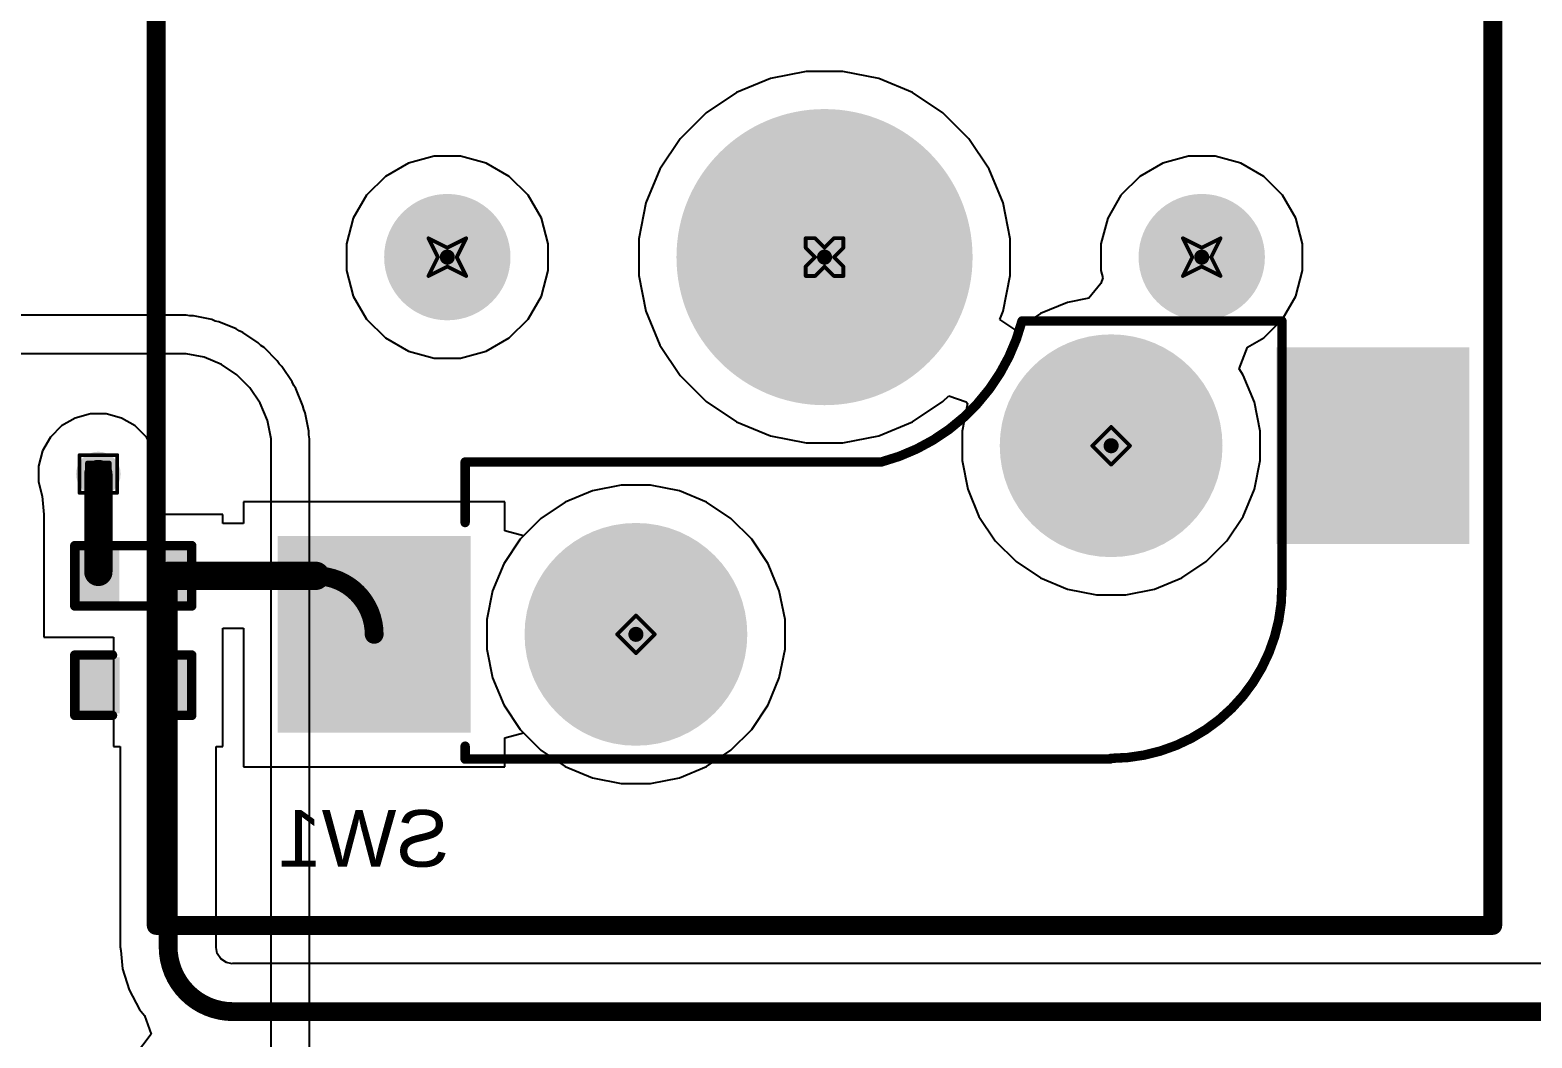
# Model space of a CAD drawing. Header units: inches. Extents: x 0 to 386, y 0 to 148.
# Drawn here: x 20.39 to 40.62, y 50.14 to 63.72 of the extents above; entities that cross this region are included whole.
import ezdxf

# ---------------------------------------------------------------- set-up
doc = ezdxf.new("R2010")
doc.units = ezdxf.units.IN
for name, color, linetype in [('Bottom Layer', 5, 'Continuous'), ('Bottom Overlay', 54, 'Continuous'), ('Bottom Paste', 16, 'Continuous'), ('Bottom Solder', 6, 'Continuous'), ('Drill Drawing', 1, 'Continuous'), ('Pad Holes', 156, 'Continuous'), ('Top Layer', 1, 'Continuous'), ('Top Overlay', 2, 'Continuous'), ('Top Solder', 216, 'Continuous'), ('Via Holes', 16, 'Continuous')]:
    doc.layers.add(name, color=color, linetype=linetype)
doc.styles.add('Arial', font='', dxfattribs={"height": 0.2})
doc.styles.get('Arial').set_extended_font_data('Arial')

# ---------------------------------------------------------------- blocks, each defined once
blk = doc.blocks.new('CPG151101S11_16_B_12')
at = {"layer": 'Bottom Layer'}
for points in [[(5.4750081, 3.8150038), (7.975003099999999, 3.8150038), (7.975003099999999, 1.2649962), (5.4750081, 1.2649962)], [(-7.975003099999999, 1.2750038), (-5.4750081, 1.2750038), (-5.4750081, -1.2750038), (-7.975003099999999, -1.2750038)]]:
    blk.add_hatch(color=5, dxfattribs=at).paths.add_polyline_path(points)
at = {"layer": 'Bottom Paste'}
for points in [[(5.4750081, 3.8150038), (7.975003099999999, 3.8150038), (7.975003099999999, 1.2649962), (5.4750081, 1.2649962)], [(-7.975003099999999, 1.2750038), (-5.4750081, 1.2750038), (-5.4750081, -1.2750038), (-7.975003099999999, -1.2750038)]]:
    blk.add_hatch(color=16, dxfattribs=at).paths.add_polyline_path(points)
at = {"layer": 'Bottom Solder'}
for points in [[(5.4249955, 3.8650164), (8.025015699999999, 3.8650164), (8.025015699999999, 1.2149836), (5.4249955, 1.2149836)], [(-8.025015699999999, 1.3250164), (-5.4249955, 1.3250164), (-5.4249955, -1.3250164), (-8.025015699999999, -1.3250164)]]:
    blk.add_hatch(color=6, dxfattribs=at).paths.add_polyline_path(points)
h = blk.add_hatch(color=6, dxfattribs=at)
edge = h.paths.add_edge_path()
edge.add_arc((3.199892, 2.54), 0.1016, 0, 360)
h = blk.add_hatch(color=6, dxfattribs=at)
edge = h.paths.add_edge_path()
edge.add_arc((-3.199892, 0), 0.1016, 0, 360)
h = blk.add_hatch(color=6, dxfattribs=at)
edge = h.paths.add_edge_path()
edge.add_arc((-4.420108, -2.54), 0.1016, 0, 360)
h = blk.add_hatch(color=6, dxfattribs=at)
edge = h.paths.add_edge_path()
edge.add_arc((0.6598919999999999, -2.54), 0.1016, 0, 360)
h = blk.add_hatch(color=6, dxfattribs=at)
edge = h.paths.add_edge_path()
edge.add_arc((5.739891999999999, -2.54), 0.1016, 0, 360)
at = {"layer": 'Pad Holes'}
h = blk.add_hatch(color=7, dxfattribs=at)
edge = h.paths.add_edge_path()
edge.add_arc((3.199892, 2.54), 1.499997, 0, 360)
h = blk.add_hatch(color=7, dxfattribs=at)
edge = h.paths.add_edge_path()
edge.add_arc((-3.199892, 0), 1.499997, 0, 360)
h = blk.add_hatch(color=7, dxfattribs=at)
edge = h.paths.add_edge_path()
edge.add_arc((0.6598919999999999, -2.54), 1.9939, 0, 360)
h = blk.add_hatch(color=7, dxfattribs=at)
edge = h.paths.add_edge_path()
edge.add_arc((-4.420108, -2.54), 0.8509, 0, 360)
h = blk.add_hatch(color=7, dxfattribs=at)
edge = h.paths.add_edge_path()
edge.add_arc((5.739891999999999, -2.54), 0.8509, 0, 360)
at = {"layer": 'Top Solder'}
h = blk.add_hatch(color=216, dxfattribs=at)
edge = h.paths.add_edge_path()
edge.add_arc((3.199892, 2.54), 0.1016, 0, 360)
h = blk.add_hatch(color=216, dxfattribs=at)
edge = h.paths.add_edge_path()
edge.add_arc((-3.199892, 0), 0.1016, 0, 360)
h = blk.add_hatch(color=216, dxfattribs=at)
edge = h.paths.add_edge_path()
edge.add_arc((-4.420108, -2.54), 0.1016, 0, 360)
h = blk.add_hatch(color=216, dxfattribs=at)
edge = h.paths.add_edge_path()
edge.add_arc((0.6598919999999999, -2.54), 0.1016, 0, 360)
h = blk.add_hatch(color=216, dxfattribs=at)
edge = h.paths.add_edge_path()
edge.add_arc((5.739891999999999, -2.54), 0.1016, 0, 360)
at = {"layer": 'Bottom Overlay', "const_width": 0.127}
for points in [[(-5.499989, 1.9063716, -0.4142135623730951), (-3.1963614, 4.209999199999999)], [(5.499989, 4.2200068, -0.4142135623730951), (5.4899814, 4.209999199999999)], [(-1.99999854, -1.67998394, -0.2716855530014931), (-0.09999726, 0.22001734)]]:
    blk.add_lwpolyline(points, format="xyb", dxfattribs=at)
at = {"layer": 'Bottom Overlay', "const_width": 0.0635}
for points in [[(-3.2281114, 4.209999199999999, 1), (-3.1646114, 4.209999199999999, 1)], [(-3.2181038, 4.2200068, 1), (-3.1546038, 4.2200068, 1)], [(5.4582314, 4.209999199999999, 1), (5.521731399999999, 4.209999199999999, 1)], [(5.468239, 4.2200068, 1), (5.531739, 4.2200068, 1)], [(5.468239, 4.2200068, 1), (5.531739, 4.2200068, 1)], [(5.468239, 4.2200068, 1), (5.531739, 4.2200068, 1)], [(5.468239, 4.046143799999999, 1), (5.531739, 4.046143799999999, 1)], [(-5.531739, 1.9063716, 1), (-5.468239, 1.9063716, 1)], [(-5.531739, 1.9063716, 1), (-5.468239, 1.9063716, 1)], [(5.468239, 1.0338562, 1), (5.531739, 1.0338562, 1)], [(5.468239, 0.4700016, 1), (5.531739, 0.4700016, 1)], [(5.468239, 0.4700016, 1), (5.531739, 0.4700016, 1)], [(5.4682644, 0.4699508, 1), (5.5317644, 0.4699508, 1)], [(5.4682644, 0.4699508, 1), (5.5317644, 0.4699508, 1)], [(-0.1317498, 0.2200148, 1), (-0.0682498, 0.2200148, 1)], [(-0.13174726, 0.22001734, 1), (-0.06824726, 0.22001734, 1)], [(0.1182624, 0.2200148, 1), (0.1817624, 0.2200148, 1)], [(0.1182624, 0.2200148, 1), (0.1817624, 0.2200148, 1)], [(1.1582654, 0.2200148, 1), (1.2217654, 0.2200148, 1)], [(1.1582654, 0.2200148, 1), (1.2217654, 0.2200148, 1)], [(5.4682644, 0.2200148, 1), (5.5317644, 0.2200148, 1)], [(5.4682644, 0.2200148, 1), (5.5317644, 0.2200148, 1)], [(-5.531739, -1.5061438, 1), (-5.468239, -1.5061438, 1)], [(-5.531739, -1.5061438, 1), (-5.468239, -1.5061438, 1)], [(-5.531739, -1.6799814, 1), (-5.468239, -1.6799814, 1)], [(-5.531739, -1.6799814, 1), (-5.468239, -1.6799814, 1)], [(-2.03174854, -1.67998394, 1), (-1.96824854, -1.67998394, 1)], [(-2.031746, -1.6799814, 1), (-1.968246, -1.6799814, 1)]]:
    blk.add_lwpolyline(points, format="xyb", close=True, dxfattribs=at)
at = {"layer": 'Bottom Overlay', "const_width": 0.127}
for points in [[(5.499989, 4.2200068), (-3.1863538, 4.2200068)], [(5.499989, 4.2200068), (5.499989, 4.046143799999999)], [(-5.499989, 1.9063716), (-5.499989, -1.5061438)], [(5.499989, 1.0338562), (5.499989, 0.4700016)], [(5.5000144, 0.4699508), (5.499989, 0.4700016)], [(5.5000144, 0.4699508), (5.5000144, 0.2200148)], [(0.1500124, 0.2200148), (-0.0999998, 0.2200148)], [(1.1900154, 0.2200148), (0.1500124, 0.2200148)], [(5.5000144, 0.2200148), (1.1900154, 0.2200148)], [(-5.499989, -1.5061438), (-5.499989, -1.6799814)], [(-1.999996, -1.6799814), (-5.499989, -1.6799814)]]:
    blk.add_lwpolyline(points, dxfattribs=at)
blk = doc.blocks.new('R___0402_B_60')
at = {"layer": 'Bottom Layer'}
for points in [[(-0.2412999999999999, 0.3174999999999999), (-0.2413000000000001, -0.3175), (-0.6985, -0.3174999999999999), (-0.6985, 0.3175)], [(0.6985, 0.3174999999999999), (0.6985, -0.3175), (0.2412999999999999, -0.3174999999999999), (0.2413000000000001, 0.3175)]]:
    blk.add_hatch(color=5, dxfattribs=at).paths.add_polyline_path(points)
at = {"layer": 'Bottom Paste'}
for points in [[(-0.2412999999999999, 0.3174999999999999), (-0.2413000000000001, -0.3175), (-0.6985, -0.3174999999999999), (-0.6985, 0.3175)], [(0.6985, 0.3174999999999999), (0.6985, -0.3175), (0.2412999999999999, -0.3174999999999999), (0.2413000000000001, 0.3175)]]:
    blk.add_hatch(color=16, dxfattribs=at).paths.add_polyline_path(points)
at = {"layer": 'Bottom Solder'}
for points in [[(-0.1862988399999999, 0.3725011599999999), (-0.18629884, -0.3725011600000001), (-0.75350116, -0.3725011599999999), (-0.75350116, 0.3725011600000001)], [(0.75350116, 0.3725011599999999), (0.75350116, -0.3725011600000001), (0.1862988399999999, -0.3725011599999999), (0.18629884, 0.3725011600000001)]]:
    blk.add_hatch(color=6, dxfattribs=at).paths.add_polyline_path(points)
at = {"layer": 'Bottom Overlay'}
for points, const_width in [([(-0.7874, 0.4064), (0.7874, 0.4064)], 0.127), ([(-0.7874, -0.4064), (-0.7874, 0.4064)], 0.127), ([(-0.8128, 0.4318), (0.8128, 0.4318)], 0.0032258), ([(0.7874, -0.4064), (0.7874, 0.4064)], 0.127), ([(-0.7874, -0.4064), (0.7874, -0.4064)], 0.127)]:
    blk.add_lwpolyline(points, dxfattribs=dict(at, const_width=const_width))
for points, const_width in [([(-0.8191499999999999, 0.4064, 1), (-0.7556499999999999, 0.4064, 1)], 0.0635), ([(-0.8191499999999999, 0.4064, 1), (-0.7556499999999999, 0.4064, 1)], 0.0635), ([(-0.81360518, 0.4318, 1), (-0.8119948199999999, 0.4318, 1)], 0.0016129), ([(0.7556499999999999, 0.4064, 1), (0.8191499999999999, 0.4064, 1)], 0.0635), ([(0.7556499999999999, 0.4064, 1), (0.8191499999999999, 0.4064, 1)], 0.0635), ([(0.8119948199999999, 0.4318, 1), (0.81360518, 0.4318, 1)], 0.0016129), ([(-0.8191499999999999, -0.4064, 1), (-0.7556499999999999, -0.4064, 1)], 0.0635), ([(-0.8191499999999999, -0.4064, 1), (-0.7556499999999999, -0.4064, 1)], 0.0635), ([(0.7556499999999999, -0.4064, 1), (0.8191499999999999, -0.4064, 1)], 0.0635), ([(0.7556499999999999, -0.4064, 1), (0.8191499999999999, -0.4064, 1)], 0.0635)]:
    blk.add_lwpolyline(points, format="xyb", close=True, dxfattribs=dict(at, const_width=const_width))
blk = doc.blocks.new('____0402_B_103')
at = {"layer": 'Bottom Layer'}
for points in [[(-0.2412999999999999, 0.3174999999999999), (-0.2413000000000001, -0.3175), (-0.6985, -0.3174999999999999), (-0.6985, 0.3175)], [(0.6985, 0.3174999999999999), (0.6985, -0.3175), (0.2412999999999999, -0.3174999999999999), (0.2413000000000001, 0.3175)]]:
    blk.add_hatch(color=5, dxfattribs=at).paths.add_polyline_path(points)
at = {"layer": 'Bottom Paste'}
for points in [[(-0.2412999999999999, 0.3174999999999999), (-0.2413000000000001, -0.3175), (-0.6985, -0.3174999999999999), (-0.6985, 0.3175)], [(0.6985, 0.3174999999999999), (0.6985, -0.3175), (0.2412999999999999, -0.3174999999999999), (0.2413000000000001, 0.3175)]]:
    blk.add_hatch(color=16, dxfattribs=at).paths.add_polyline_path(points)
at = {"layer": 'Bottom Solder'}
for points in [[(-0.1813001199999999, 0.3774998799999999), (-0.1813001200000001, -0.3774998800000001), (-0.7584998799999999, -0.3774998799999999), (-0.7584998799999999, 0.3774998800000001)], [(0.7584998799999999, 0.3774998799999999), (0.7584998799999999, -0.3774998800000001), (0.1813001199999999, -0.3774998799999999), (0.1813001200000001, 0.3774998800000001)]]:
    blk.add_hatch(color=6, dxfattribs=at).paths.add_polyline_path(points)
at = {"layer": 'Bottom Overlay', "const_width": 0.127}
for points in [[(-0.7874, 0.4064), (-0.2794, 0.4064)], [(-0.7874, -0.4064), (-0.7874, 0.4064)], [(0.2794, 0.4064), (0.7874, 0.4064)], [(0.7874, -0.4064), (0.7874, 0.4064)], [(-0.7874, -0.4064), (-0.2794, -0.4064)], [(0.2794, -0.4064), (0.7874, -0.4064)]]:
    blk.add_lwpolyline(points, dxfattribs=at)
at = {"layer": 'Bottom Overlay', "const_width": 0.0635}
for points in [[(-0.8191499999999999, 0.4064, 1), (-0.7556499999999999, 0.4064, 1)], [(-0.8191499999999999, 0.4064, 1), (-0.7556499999999999, 0.4064, 1)], [(-0.31115, 0.4064, 1), (-0.24765, 0.4064, 1)], [(0.24765, 0.4064, 1), (0.31115, 0.4064, 1)], [(0.7556499999999999, 0.4064, 1), (0.8191499999999999, 0.4064, 1)], [(0.7556499999999999, 0.4064, 1), (0.8191499999999999, 0.4064, 1)], [(-0.8191499999999999, -0.4064, 1), (-0.7556499999999999, -0.4064, 1)], [(-0.8191499999999999, -0.4064, 1), (-0.7556499999999999, -0.4064, 1)], [(-0.31115, -0.4064, 1), (-0.24765, -0.4064, 1)], [(0.24765, -0.4064, 1), (0.31115, -0.4064, 1)], [(0.7556499999999999, -0.4064, 1), (0.8191499999999999, -0.4064, 1)], [(0.7556499999999999, -0.4064, 1), (0.8191499999999999, -0.4064, 1)]]:
    blk.add_lwpolyline(points, format="xyb", close=True, dxfattribs=at)

msp = doc.modelspace()

# ---------------------------------------------------------------- hatches: boundary and pattern name
at = {"layer": 'Bottom Layer'}
h = msp.add_hatch(color=5, dxfattribs=at)
edge = h.paths.add_edge_path()
edge.add_arc((21.3106, 57.73969655999999), 0.2999994, 0, 360)
at = {"layer": 'Top Layer'}
h = msp.add_hatch(color=1, dxfattribs=at)
edge = h.paths.add_edge_path()
edge.add_arc((21.3106, 57.73969655999999), 0.2999994, 0, 360)
at = {"layer": 'Via Holes'}
h = msp.add_hatch(color=7, dxfattribs=at)
edge = h.paths.add_edge_path()
edge.add_arc((21.3106, 57.73969655999999), 0.1499997, 0, 360)

# ---------------------------------------------------------------- linework, layer by layer
at = {"layer": 'Bottom Layer'}
for p, q in [((30.84369243999999, 63.16191076), (30.36033044, 63.06576413999999)), ((31.33652356, 63.16191076), (30.84369243999999, 63.16191076)), ((31.81988556, 63.06576413999999), (31.33652356, 63.16191076)), ((30.36033044, 63.06576413999999), (29.90501512, 62.8771666)), ((32.27520088, 62.8771666), (31.81988556, 63.06576413999999)), ((29.90501512, 62.8771666), (29.49523946, 62.60336221999999)), ((32.68497654, 62.60336221999999), (32.27520088, 62.8771666)), ((29.49523946, 62.60336221999999), (29.14675654, 62.25487929999999)), ((33.03345946, 62.25487929999999), (32.68497654, 62.60336221999999)), ((29.14675654, 62.25487929999999), (28.87295216, 61.84510364)), ((33.30726384, 61.84510364), (33.03345946, 62.25487929999999)), ((25.48559292, 61.92630236), (25.17572562, 61.7474)), ((25.83120564, 62.01891076), (25.48559292, 61.92630236)), ((26.18901036, 62.01891076), (25.83120564, 62.01891076)), ((26.53462308, 61.92630236), (26.18901036, 62.01891076)), ((26.84449038, 61.7474), (26.53462308, 61.92630236)), ((35.64559292, 61.92630236), (35.33572562, 61.7474)), ((35.99120564, 62.01891076), (35.64559292, 61.92630236)), ((36.34901035999999, 62.01891076), (35.99120564, 62.01891076)), ((36.69462308, 61.92630236), (36.34901035999999, 62.01891076)), ((37.00449037999999, 61.7474), (36.69462308, 61.92630236)), ((25.17572562, 61.7474), (24.92271876, 61.49439314)), ((27.09749724, 61.49439314), (26.84449038, 61.7474)), ((28.87295216, 61.84510364), (28.68435462, 61.38978832)), ((33.49586138, 61.38978832), (33.30726384, 61.84510364)), ((35.33572562, 61.7474), (35.08271876, 61.49439314)), ((37.25749724, 61.49439314), (37.00449037999999, 61.7474)), ((24.92271876, 61.49439314), (24.7438164, 61.18452583999999)), ((27.2763996, 61.18452583999999), (27.09749724, 61.49439314)), ((35.08271876, 61.49439314), (34.9038164, 61.18452583999999)), ((37.43639959999999, 61.18452583999999), (37.25749724, 61.49439314)), ((28.68435462, 61.38978832), (28.588208, 60.90642631999999)), ((33.59200799999999, 60.90642631999999), (33.49586138, 61.38978832)), ((24.7438164, 61.18452583999999), (24.651208, 60.83891312)), ((27.369008, 60.83891312), (27.2763996, 61.18452583999999)), ((34.9038164, 61.18452583999999), (34.811208, 60.83891312)), ((37.529008, 60.83891312), (37.43639959999999, 61.18452583999999)), ((28.588208, 60.90642631999999), (28.588208, 60.4135952)), ((33.59200799999999, 60.4135952), (33.59200799999999, 60.90642631999999)), ((24.651208, 60.83891312), (24.651208, 60.4811084)), ((27.369008, 60.4811084), (27.369008, 60.83891312)), ((34.811208, 60.83891312), (34.811208, 60.4811084)), ((37.529008, 60.4811084), (37.529008, 60.83891312)), ((24.651208, 60.4811084), (24.7438164, 60.13549568)), ((27.2763996, 60.13549568), (27.369008, 60.4811084)), ((34.811208, 60.4811084), (34.83776116, 60.3820103)), ((37.43639959999999, 60.13549568), (37.529008, 60.4811084)), ((28.588208, 60.4135952), (28.68435462, 59.9302332)), ((33.49586138, 59.9302332), (33.59200799999999, 60.4135952)), ((34.81234846, 60.30663325999999), (34.64838892, 60.1073728)), ((34.83776116, 60.3820103), (34.81234846, 60.30663325999999)), ((24.7438164, 60.13549568), (24.92271876, 59.82562838)), ((27.09749724, 59.82562838), (27.2763996, 60.13549568)), ((34.64838892, 60.1073728), (34.3641807, 60.05084002)), ((37.25749724, 59.82562838), (37.43639959999999, 60.13549568)), ((28.68435462, 59.9302332), (28.87295216, 59.47491788)), ((33.44968164, 59.81874752), (33.49586138, 59.9302332)), ((33.99874836, 59.8994738), (33.66986916, 59.67972316)), ((34.3641807, 60.05084002), (33.99874836, 59.8994738)), ((24.92271876, 59.82562838), (25.17572562, 59.57262152)), ((26.84449038, 59.57262152), (27.09749724, 59.82562838)), ((33.66501521999999, 59.67486921999999), (33.44968164, 59.81874752)), ((33.66986916, 59.67972316), (33.66501521999999, 59.67486921999999)), ((37.00449037999999, 59.57262152), (37.25749724, 59.82562838)), ((25.17572562, 59.57262152), (25.48559292, 59.39371916)), ((26.53462308, 59.39371916), (26.84449038, 59.57262152)), ((28.87295216, 59.47491788), (29.14675654, 59.06514222)), ((36.7845975, 59.44566724), (37.00449037999999, 59.57262152)), ((25.48559292, 59.39371916), (25.83120564, 59.30111075999999)), ((25.83120564, 59.30111075999999), (26.18901036, 59.30111075999999)), ((26.18901036, 59.30111075999999), (26.53462308, 59.39371916)), ((36.67380778, 59.15428606), (36.7845975, 59.44566724)), ((29.14675654, 59.06514222), (29.49523946, 58.7166593)), ((36.72935503999999, 59.07115439999999), (36.67380778, 59.15428606)), ((36.88072125999999, 58.70572205999999), (36.72935503999999, 59.07115439999999)), ((29.49523946, 58.7166593), (29.90501512, 58.44285491999999)), ((32.27520088, 58.44285491999999), (32.68497654, 58.7166593)), ((32.68497654, 58.7166593), (32.76235256, 58.79403532)), ((32.76235256, 58.79403532), (32.99971048, 58.70952444)), ((33.01553976, 58.68801064), (32.941895, 58.31778023999999)), ((32.99971048, 58.70952444), (33.01553976, 58.68801064)), ((36.957889, 58.31778023999999), (36.88072125999999, 58.70572205999999)), ((20.99872356, 58.49263129999999), (20.81447704, 58.3862561)), ((21.2042248, 58.54769596), (20.99872356, 58.49263129999999)), ((21.4169752, 58.54769596), (21.2042248, 58.54769596)), ((21.62247644, 58.49263129999999), (21.4169752, 58.54769596)), ((21.80672296, 58.3862561), (21.62247644, 58.49263129999999)), ((20.81447704, 58.3862561), (20.66404046, 58.23581952)), ((21.95715954, 58.23581952), (21.80672296, 58.3862561)), ((29.90501512, 58.44285491999999), (30.36033044, 58.25425738)), ((30.36033044, 58.25425738), (30.84369243999999, 58.15811075999999)), ((31.33652356, 58.15811075999999), (31.81988556, 58.25425738)), ((31.81988556, 58.25425738), (32.27520088, 58.44285491999999)), ((32.941895, 58.31778023999999), (32.941895, 57.92224127999999)), ((36.957889, 57.92224127999999), (36.957889, 58.31778023999999)), ((20.55766526, 58.051573), (20.5026006, 57.84607175999999)), ((20.66404046, 58.23581952), (20.55766526, 58.051573)), ((22.06353474, 58.051573), (21.95715954, 58.23581952)), ((22.1185994, 57.84607175999999), (22.06353474, 58.051573)), ((30.84369243999999, 58.15811075999999), (31.33652356, 58.15811075999999)), ((32.941895, 57.92224127999999), (33.01906274, 57.53429945999999)), ((36.88072125999999, 57.53429945999999), (36.957889, 57.92224127999999)), ((20.5026006, 57.84607175999999), (20.5026006, 57.63332135999999)), ((22.1185994, 57.63332135999999), (22.1185994, 57.84607175999999)), ((20.5026006, 57.63332135999999), (20.55452582, 57.43953206)), ((22.06883318, 57.44759656), (22.1185994, 57.63332135999999)), ((22.0704918, 57.41627327999999), (22.06883318, 57.44759656)), ((27.9643967, 57.51084002), (27.59896436, 57.3594738)), ((28.35233852, 57.58800776), (27.9643967, 57.51084002)), ((28.74787748, 57.58800776), (28.35233852, 57.58800776)), ((29.1358193, 57.51084002), (28.74787748, 57.58800776)), ((29.50125164, 57.3594738), (29.1358193, 57.51084002)), ((33.01906274, 57.53429945999999), (33.17042896, 57.16886711999999)), ((36.72935503999999, 57.16886711999999), (36.88072125999999, 57.53429945999999)), ((20.55452582, 57.43953206), (20.57399746, 57.19359656)), ((22.2046292, 57.19359656), (22.0704918, 57.41627327999999)), ((26.7829919, 57.36301456), (23.2669969, 57.36301456)), ((23.2669969, 57.36301456), (23.2669969, 57.07262398)), ((26.7829919, 56.97252766), (26.7829919, 57.36301456)), ((27.59896436, 57.3594738), (27.27008516, 57.13972316)), ((29.83013084, 57.13972316), (29.50125164, 57.3594738)), ((20.57399746, 57.19359656), (20.57399492, 57.19359402)), ((20.57399492, 57.19359402), (20.574, 57.19359148)), ((20.574, 57.19359148), (20.574, 55.54259655999999)), ((22.987, 57.19359656), (22.2046292, 57.19359656)), ((22.987, 57.07262398), (22.987, 57.19359656)), ((23.2669969, 57.07262398), (22.987, 57.07262398)), ((27.27008516, 57.13972316), (27.0369919, 56.9066299)), ((30.1098204, 56.86003359999999), (29.83013084, 57.13972316)), ((33.17042896, 57.16886711999999), (33.3901796, 56.83998792)), ((36.5096044, 56.83998792), (36.72935503999999, 57.16886711999999)), ((27.0369919, 56.9066299), (26.7829919, 56.97252766)), ((30.32957104, 56.5311544), (30.1098204, 56.86003359999999)), ((33.3901796, 56.83998792), (33.66986916, 56.56029836)), ((36.22991484, 56.56029836), (36.5096044, 56.83998792)), ((30.48093726, 56.16572206), (30.32957104, 56.5311544)), ((33.66986916, 56.56029836), (33.99874836, 56.34054772)), ((35.90103564, 56.34054772), (36.22991484, 56.56029836)), ((33.99874836, 56.34054772), (34.3641807, 56.1891815)), ((35.5356033, 56.1891815), (35.90103564, 56.34054772)), ((30.55810499999999, 55.77778024), (30.48093726, 56.16572206)), ((34.3641807, 56.1891815), (34.75212252, 56.11201376)), ((34.75212252, 56.11201376), (35.14766148, 56.11201376)), ((35.14766148, 56.11201376), (35.5356033, 56.1891815)), ((22.987, 54.06939147999999), (22.987, 55.66356914)), ((22.987, 55.66356914), (23.2669969, 55.66356914)), ((23.2669969, 55.66356914), (23.2669969, 53.79700696)), ((30.55810499999999, 55.38224128), (30.55810499999999, 55.77778024)), ((20.574, 55.54259655999999), (21.5138, 55.54259655999999)), ((21.5138, 55.54259655999999), (21.5138, 54.06939147999999)), ((30.48093726, 54.99429946), (30.55810499999999, 55.38224128)), ((30.32957104, 54.62886712), (30.48093726, 54.99429946)), ((30.1098204, 54.29998792), (30.32957104, 54.62886712)), ((26.7829919, 54.18749385999999), (27.0369919, 54.25339162)), ((27.0369919, 54.25339162), (27.27008516, 54.02029835999999)), ((29.83013084, 54.02029835999999), (30.1098204, 54.29998792)), ((21.5138, 54.06939147999999), (21.60295908, 54.06939147999999)), ((21.60295908, 54.06939147999999), (21.60295908, 51.37169812)), ((22.89784092, 51.37169812), (22.89784092, 54.06939147999999)), ((22.89784092, 54.06939147999999), (22.987, 54.06939147999999)), ((26.7829919, 53.79700696), (26.7829919, 54.18749385999999)), ((27.27008516, 54.02029835999999), (27.59896436, 53.80054772)), ((29.50125164, 53.80054772), (29.83013084, 54.02029835999999)), ((23.2669969, 53.79700696), (26.7829919, 53.79700696)), ((27.59896436, 53.80054772), (27.9643967, 53.64918149999999)), ((27.9643967, 53.64918149999999), (28.35233852, 53.57201375999999)), ((28.74787748, 53.57201375999999), (29.1358193, 53.64918149999999)), ((29.1358193, 53.64918149999999), (29.50125164, 53.80054772)), ((28.35233852, 53.57201375999999), (28.74787748, 53.57201375999999)), ((21.60295908, 51.37169812), (21.6131521, 51.32045362)), ((21.6131521, 51.32045362), (21.63721606, 51.07613864)), ((22.89576828, 51.36127141999999), (22.89784092, 51.37169812)), ((22.9111556, 51.28391064), (22.89576828, 51.36127141999999)), ((22.96088372, 51.2094861), (22.9111556, 51.28391064)), ((23.03530826, 51.15975798), (22.96088372, 51.2094861)), ((21.63721606, 51.07613864), (21.7234262, 50.7919355)), ((23.11266904, 51.14437065999999), (23.03530826, 51.15975798)), ((23.12309574, 51.14644329999999), (23.11266904, 51.14437065999999)), ((61.57187583999999, 51.14644329999999), (23.12309574, 51.14644329999999)), ((21.7234262, 50.7919355), (21.86342592, 50.53001324)), ((21.86342592, 50.53001324), (21.93284412, 50.44542616)), ((21.93284412, 50.44542616), (22.0232605, 50.1946418)), ((22.0232605, 50.1946418), (21.79530566, 49.8975634))]:
    msp.add_line(p, q, dxfattribs=at)
for points, const_width in [([(21.3106, 56.42089046), (21.3106, 57.73969655999999)], 0.3809999999999999), ([(22.2504, 56.36809656), (24.2369086, 56.36809656)], 0.3809999999999999), ([(22.2504, 54.89489148), (22.2504, 56.36809656)], 0.254), ([(22.2504, 51.37169812), (22.2504, 54.89489148)], 0.254), ([(23.12309574, 50.49900237999999), (108.89492318, 50.49900237999999)], 0.254)]:
    msp.add_lwpolyline(points, dxfattribs=dict(at, const_width=const_width))
for points, const_width in [([(21.21535, 57.73969655999999, 1), (21.40585, 57.73969655999999, 1)], 0.1905), ([(21.21535, 56.42089046, 1), (21.40585, 56.42089046, 1)], 0.1905), ([(22.15515, 56.36809656, 1), (22.34565, 56.36809656, 1)], 0.1905), ([(22.1869, 56.36809656, 1), (22.3139, 56.36809656, 1)], 0.127), ([(24.1416586, 56.36809656, 1), (24.3321586, 56.36809656, 1)], 0.1905), ([(24.1734086, 56.36809656, 1), (24.3004086, 56.36809656, 1)], 0.127), ([(24.9614944, 55.58001076, 1), (25.0884944, 55.58001076, 1)], 0.127), ([(22.1869, 54.89489148, 1), (22.3139, 54.89489148, 1)], 0.127), ([(22.1869, 54.89489148, 1), (22.3139, 54.89489148, 1)], 0.127), ([(22.1869, 51.37169812, 1), (22.3139, 51.37169812, 1)], 0.127), ([(22.1869, 51.37169812, 1), (22.3139, 51.37169812, 1)], 0.127), ([(23.05959574, 50.49900237999999, 1), (23.18659574, 50.49900237999999, 1)], 0.127), ([(23.05959574, 50.49900237999999, 1), (23.18659574, 50.49900237999999, 1)], 0.127)]:
    msp.add_lwpolyline(points, format="xyb", close=True, dxfattribs=dict(at, const_width=const_width))
at = {"layer": 'Bottom Layer', "const_width": 0.254}
for points in [[(24.2369086, 56.36809656, -0.4142135623730951), (25.0249944, 55.58001076)], [(23.12309574, 50.49900237999999, -0.4142135623730951), (22.2504, 51.37169812)]]:
    msp.add_lwpolyline(points, format="xyb", dxfattribs=at)
at = {"layer": 'Drill Drawing', "const_width": 0.0508}
for points in [[(25.756108, 60.91401076), (26.010108, 60.78701075999999)], [(25.756108, 60.91401076), (25.883108, 60.66001075999999)], [(26.010108, 60.78701075999999), (26.264108, 60.91401076)], [(26.137108, 60.66001075999999), (26.264108, 60.91401076)], [(30.836108, 60.78701075999999), (30.836108, 60.91401076)], [(30.836108, 60.91401076), (30.963108, 60.91401076)], [(30.963108, 60.91401076), (31.090108, 60.78701075999999)], [(31.090108, 60.78701075999999), (31.217108, 60.91401076)], [(31.217108, 60.91401076), (31.34410799999999, 60.91401076)], [(31.34410799999999, 60.78701075999999), (31.34410799999999, 60.91401076)], [(35.916108, 60.91401076), (36.170108, 60.78701075999999)], [(35.916108, 60.91401076), (36.043108, 60.66001075999999)], [(36.170108, 60.78701075999999), (36.424108, 60.91401076)], [(36.29710799999999, 60.66001075999999), (36.424108, 60.91401076)], [(25.756108, 60.40601076), (25.883108, 60.66001075999999)], [(26.137108, 60.66001075999999), (26.264108, 60.40601076)], [(30.836108, 60.78701075999999), (30.963108, 60.66001075999999)], [(30.836108, 60.53301076), (30.963108, 60.66001075999999)], [(31.217108, 60.66001075999999), (31.34410799999999, 60.78701075999999)], [(31.217108, 60.66001075999999), (31.34410799999999, 60.53301076)], [(35.916108, 60.40601076), (36.043108, 60.66001075999999)], [(36.29710799999999, 60.66001075999999), (36.424108, 60.40601076)], [(25.756108, 60.40601076), (26.010108, 60.53301076)], [(26.010108, 60.53301076), (26.264108, 60.40601076)], [(30.836108, 60.40601076), (30.836108, 60.53301076)], [(30.963108, 60.40601076), (31.090108, 60.53301076)], [(31.090108, 60.53301076), (31.217108, 60.40601076)], [(31.34410799999999, 60.40601076), (31.34410799999999, 60.53301076)], [(35.916108, 60.40601076), (36.170108, 60.53301076)], [(36.170108, 60.53301076), (36.424108, 60.40601076)], [(30.836108, 60.40601076), (30.963108, 60.40601076)], [(31.217108, 60.40601076), (31.34410799999999, 60.40601076)], [(34.695892, 58.12001075999999), (34.949892, 58.37401076)], [(34.949892, 58.37401076), (35.203892, 58.12001075999999)], [(34.695892, 58.12001075999999), (34.949892, 57.86601075999999)], [(34.949892, 57.86601075999999), (35.203892, 58.12001075999999)], [(21.0566, 57.99369656), (21.5646, 57.99369656)], [(21.0566, 57.48569656), (21.0566, 57.99369656)], [(21.1582, 57.89209656), (21.463, 57.89209656)], [(21.1582, 57.58729656), (21.1582, 57.89209656)], [(21.463, 57.58729656), (21.463, 57.89209656)], [(21.5646, 57.48569656), (21.5646, 57.99369656)], [(21.0566, 57.48569656), (21.5646, 57.48569656)], [(21.1582, 57.58729656), (21.463, 57.58729656)], [(28.296108, 55.58001076), (28.550108, 55.83401076)], [(28.550108, 55.83401076), (28.804108, 55.58001076)], [(28.296108, 55.58001076), (28.550108, 55.32601076)], [(28.550108, 55.32601076), (28.804108, 55.58001076)]]:
    msp.add_lwpolyline(points, dxfattribs=at)
at = {"layer": 'Drill Drawing', "const_width": 0.0254}
for points in [[(25.743408, 60.91401076, 1), (25.768808, 60.91401076, 1)], [(25.743408, 60.91401076, 1), (25.768808, 60.91401076, 1)], [(26.251408, 60.91401076, 1), (26.276808, 60.91401076, 1)], [(26.251408, 60.91401076, 1), (26.276808, 60.91401076, 1)], [(30.823408, 60.91401076, 1), (30.848808, 60.91401076, 1)], [(30.823408, 60.91401076, 1), (30.848808, 60.91401076, 1)], [(30.950408, 60.91401076, 1), (30.975808, 60.91401076, 1)], [(30.950408, 60.91401076, 1), (30.975808, 60.91401076, 1)], [(31.204408, 60.91401076, 1), (31.229808, 60.91401076, 1)], [(31.204408, 60.91401076, 1), (31.229808, 60.91401076, 1)], [(31.331408, 60.91401076, 1), (31.356808, 60.91401076, 1)], [(31.331408, 60.91401076, 1), (31.356808, 60.91401076, 1)], [(35.903408, 60.91401076, 1), (35.928808, 60.91401076, 1)], [(35.903408, 60.91401076, 1), (35.928808, 60.91401076, 1)], [(36.41140799999999, 60.91401076, 1), (36.436808, 60.91401076, 1)], [(36.41140799999999, 60.91401076, 1), (36.436808, 60.91401076, 1)], [(25.870408, 60.66001075999999, 1), (25.895808, 60.66001075999999, 1)], [(25.870408, 60.66001075999999, 1), (25.895808, 60.66001075999999, 1)], [(25.997408, 60.78701075999999, 1), (26.022808, 60.78701075999999, 1)], [(25.997408, 60.78701075999999, 1), (26.022808, 60.78701075999999, 1)], [(26.124408, 60.66001075999999, 1), (26.149808, 60.66001075999999, 1)], [(26.124408, 60.66001075999999, 1), (26.149808, 60.66001075999999, 1)], [(30.823408, 60.78701075999999, 1), (30.848808, 60.78701075999999, 1)], [(30.823408, 60.78701075999999, 1), (30.848808, 60.78701075999999, 1)], [(30.950408, 60.66001075999999, 1), (30.975808, 60.66001075999999, 1)], [(30.950408, 60.66001075999999, 1), (30.975808, 60.66001075999999, 1)], [(31.077408, 60.78701075999999, 1), (31.102808, 60.78701075999999, 1)], [(31.077408, 60.78701075999999, 1), (31.102808, 60.78701075999999, 1)], [(31.204408, 60.66001075999999, 1), (31.229808, 60.66001075999999, 1)], [(31.204408, 60.66001075999999, 1), (31.229808, 60.66001075999999, 1)], [(31.331408, 60.78701075999999, 1), (31.356808, 60.78701075999999, 1)], [(31.331408, 60.78701075999999, 1), (31.356808, 60.78701075999999, 1)], [(36.030408, 60.66001075999999, 1), (36.05580799999999, 60.66001075999999, 1)], [(36.030408, 60.66001075999999, 1), (36.05580799999999, 60.66001075999999, 1)], [(36.157408, 60.78701075999999, 1), (36.182808, 60.78701075999999, 1)], [(36.157408, 60.78701075999999, 1), (36.182808, 60.78701075999999, 1)], [(36.284408, 60.66001075999999, 1), (36.309808, 60.66001075999999, 1)], [(36.284408, 60.66001075999999, 1), (36.309808, 60.66001075999999, 1)], [(25.997408, 60.53301076, 1), (26.022808, 60.53301076, 1)], [(25.997408, 60.53301076, 1), (26.022808, 60.53301076, 1)], [(30.823408, 60.53301076, 1), (30.848808, 60.53301076, 1)], [(30.823408, 60.53301076, 1), (30.848808, 60.53301076, 1)], [(31.077408, 60.53301076, 1), (31.102808, 60.53301076, 1)], [(31.077408, 60.53301076, 1), (31.102808, 60.53301076, 1)], [(31.331408, 60.53301076, 1), (31.356808, 60.53301076, 1)], [(31.331408, 60.53301076, 1), (31.356808, 60.53301076, 1)], [(36.157408, 60.53301076, 1), (36.182808, 60.53301076, 1)], [(36.157408, 60.53301076, 1), (36.182808, 60.53301076, 1)], [(25.743408, 60.40601076, 1), (25.768808, 60.40601076, 1)], [(25.743408, 60.40601076, 1), (25.768808, 60.40601076, 1)], [(26.251408, 60.40601076, 1), (26.276808, 60.40601076, 1)], [(26.251408, 60.40601076, 1), (26.276808, 60.40601076, 1)], [(30.823408, 60.40601076, 1), (30.848808, 60.40601076, 1)], [(30.823408, 60.40601076, 1), (30.848808, 60.40601076, 1)], [(30.950408, 60.40601076, 1), (30.975808, 60.40601076, 1)], [(30.950408, 60.40601076, 1), (30.975808, 60.40601076, 1)], [(31.204408, 60.40601076, 1), (31.229808, 60.40601076, 1)], [(31.204408, 60.40601076, 1), (31.229808, 60.40601076, 1)], [(31.331408, 60.40601076, 1), (31.356808, 60.40601076, 1)], [(31.331408, 60.40601076, 1), (31.356808, 60.40601076, 1)], [(35.903408, 60.40601076, 1), (35.928808, 60.40601076, 1)], [(35.903408, 60.40601076, 1), (35.928808, 60.40601076, 1)], [(36.41140799999999, 60.40601076, 1), (36.436808, 60.40601076, 1)], [(36.41140799999999, 60.40601076, 1), (36.436808, 60.40601076, 1)], [(34.937192, 58.37401076, 1), (34.96259199999999, 58.37401076, 1)], [(34.937192, 58.37401076, 1), (34.96259199999999, 58.37401076, 1)], [(34.683192, 58.12001075999999, 1), (34.708592, 58.12001075999999, 1)], [(34.683192, 58.12001075999999, 1), (34.708592, 58.12001075999999, 1)], [(35.191192, 58.12001075999999, 1), (35.216592, 58.12001075999999, 1)], [(35.191192, 58.12001075999999, 1), (35.216592, 58.12001075999999, 1)], [(21.0439, 57.99369656, 1), (21.0693, 57.99369656, 1)], [(21.0439, 57.99369656, 1), (21.0693, 57.99369656, 1)], [(21.1455, 57.89209656, 1), (21.1709, 57.89209656, 1)], [(21.1455, 57.89209656, 1), (21.1709, 57.89209656, 1)], [(21.4503, 57.89209656, 1), (21.4757, 57.89209656, 1)], [(21.4503, 57.89209656, 1), (21.4757, 57.89209656, 1)], [(21.5519, 57.99369656, 1), (21.5773, 57.99369656, 1)], [(21.5519, 57.99369656, 1), (21.5773, 57.99369656, 1)], [(34.937192, 57.86601075999999, 1), (34.96259199999999, 57.86601075999999, 1)], [(34.937192, 57.86601075999999, 1), (34.96259199999999, 57.86601075999999, 1)], [(21.0439, 57.48569656, 1), (21.0693, 57.48569656, 1)], [(21.0439, 57.48569656, 1), (21.0693, 57.48569656, 1)], [(21.1455, 57.58729656, 1), (21.1709, 57.58729656, 1)], [(21.1455, 57.58729656, 1), (21.1709, 57.58729656, 1)], [(21.4503, 57.58729656, 1), (21.4757, 57.58729656, 1)], [(21.4503, 57.58729656, 1), (21.4757, 57.58729656, 1)], [(21.5519, 57.48569656, 1), (21.5773, 57.48569656, 1)], [(21.5519, 57.48569656, 1), (21.5773, 57.48569656, 1)], [(28.537408, 55.83401076, 1), (28.562808, 55.83401076, 1)], [(28.537408, 55.83401076, 1), (28.562808, 55.83401076, 1)], [(28.283408, 55.58001076, 1), (28.308808, 55.58001076, 1)], [(28.283408, 55.58001076, 1), (28.308808, 55.58001076, 1)], [(28.791408, 55.58001076, 1), (28.816808, 55.58001076, 1)], [(28.791408, 55.58001076, 1), (28.816808, 55.58001076, 1)], [(28.537408, 55.32601076, 1), (28.562808, 55.32601076, 1)], [(28.537408, 55.32601076, 1), (28.562808, 55.32601076, 1)]]:
    msp.add_lwpolyline(points, format="xyb", close=True, dxfattribs=at)
at = {"layer": 'Top Layer'}
for p, q in [((30.84369243999999, 63.16191076), (30.36033044, 63.06576413999999)), ((31.33652356, 63.16191076), (30.84369243999999, 63.16191076)), ((31.81988556, 63.06576413999999), (31.33652356, 63.16191076)), ((30.36033044, 63.06576413999999), (29.90501512, 62.8771666)), ((32.27520088, 62.8771666), (31.81988556, 63.06576413999999)), ((29.90501512, 62.8771666), (29.49523946, 62.60336221999999)), ((32.68497654, 62.60336221999999), (32.27520088, 62.8771666)), ((29.49523946, 62.60336221999999), (29.14675654, 62.25487929999999)), ((33.03345946, 62.25487929999999), (32.68497654, 62.60336221999999)), ((29.14675654, 62.25487929999999), (28.87295216, 61.84510364)), ((33.30726384, 61.84510364), (33.03345946, 62.25487929999999)), ((25.48559292, 61.92630236), (25.17572562, 61.7474)), ((25.83120564, 62.01891076), (25.48559292, 61.92630236)), ((26.18901036, 62.01891076), (25.83120564, 62.01891076)), ((26.53462308, 61.92630236), (26.18901036, 62.01891076)), ((26.84449038, 61.7474), (26.53462308, 61.92630236)), ((35.64559292, 61.92630236), (35.33572562, 61.7474)), ((35.99120564, 62.01891076), (35.64559292, 61.92630236)), ((36.34901035999999, 62.01891076), (35.99120564, 62.01891076)), ((36.69462308, 61.92630236), (36.34901035999999, 62.01891076)), ((37.00449037999999, 61.7474), (36.69462308, 61.92630236)), ((25.17572562, 61.7474), (24.92271876, 61.49439314)), ((27.09749724, 61.49439314), (26.84449038, 61.7474)), ((28.87295216, 61.84510364), (28.68435462, 61.38978832)), ((33.49586138, 61.38978832), (33.30726384, 61.84510364)), ((35.33572562, 61.7474), (35.08271876, 61.49439314)), ((37.25749724, 61.49439314), (37.00449037999999, 61.7474)), ((24.92271876, 61.49439314), (24.7438164, 61.18452583999999)), ((27.2763996, 61.18452583999999), (27.09749724, 61.49439314)), ((35.08271876, 61.49439314), (34.9038164, 61.18452583999999)), ((37.43639959999999, 61.18452583999999), (37.25749724, 61.49439314)), ((28.68435462, 61.38978832), (28.588208, 60.90642631999999)), ((33.59200799999999, 60.90642631999999), (33.49586138, 61.38978832)), ((24.7438164, 61.18452583999999), (24.651208, 60.83891312)), ((27.369008, 60.83891312), (27.2763996, 61.18452583999999)), ((34.9038164, 61.18452583999999), (34.811208, 60.83891312)), ((37.529008, 60.83891312), (37.43639959999999, 61.18452583999999)), ((28.588208, 60.90642631999999), (28.588208, 60.4135952)), ((33.59200799999999, 60.4135952), (33.59200799999999, 60.90642631999999)), ((24.651208, 60.83891312), (24.651208, 60.4811084)), ((27.369008, 60.4811084), (27.369008, 60.83891312)), ((34.811208, 60.83891312), (34.811208, 60.4811084)), ((37.529008, 60.4811084), (37.529008, 60.83891312)), ((24.651208, 60.4811084), (24.7438164, 60.13549568)), ((27.2763996, 60.13549568), (27.369008, 60.4811084)), ((34.811208, 60.4811084), (34.83776116, 60.3820103)), ((37.43639959999999, 60.13549568), (37.529008, 60.4811084)), ((28.588208, 60.4135952), (28.68435462, 59.9302332)), ((33.49586138, 59.9302332), (33.59200799999999, 60.4135952)), ((34.81234846, 60.30663325999999), (34.64838892, 60.1073728)), ((34.83776116, 60.3820103), (34.81234846, 60.30663325999999)), ((24.7438164, 60.13549568), (24.92271876, 59.82562838)), ((27.09749724, 59.82562838), (27.2763996, 60.13549568)), ((34.64838892, 60.1073728), (34.3641807, 60.05084002)), ((37.25749724, 59.82562838), (37.43639959999999, 60.13549568)), ((22.36619606, 59.87775171999999), (20.1299191, 59.87774918)), ((22.36620876, 59.87774918), (22.36619606, 59.87775171999999)), ((22.49127836, 59.87774918), (22.36620876, 59.87774918)), ((22.54131128, 59.86779745999999), (22.49127836, 59.87774918)), ((28.68435462, 59.9302332), (28.87295216, 59.47491788)), ((33.44968164, 59.81874752), (33.49586138, 59.9302332)), ((33.99874836, 59.8994738), (33.66986916, 59.67972316)), ((34.3641807, 60.05084002), (33.99874836, 59.8994738)), ((22.59232718, 59.86779745999999), (22.54131128, 59.86779745999999)), ((22.83768864, 59.81899136), (22.59232718, 59.86779745999999)), ((22.88482088, 59.79946891999999), (22.83768864, 59.81899136)), ((22.93485126, 59.7895172), (22.88482088, 59.79946891999999)), ((23.16597602, 59.69378206), (22.93485126, 59.7895172)), ((23.20839402, 59.6654382), (23.16597602, 59.69378206)), ((24.92271876, 59.82562838), (25.17572562, 59.57262152)), ((26.84449038, 59.57262152), (27.09749724, 59.82562838)), ((33.66501521999999, 59.67486921999999), (33.44968164, 59.81874752)), ((33.66986916, 59.67972316), (33.66501521999999, 59.67486921999999)), ((37.00449037999999, 59.57262152), (37.25749724, 59.82562838)), ((23.25552626, 59.64591576), (23.20839402, 59.6654382)), ((23.46353194, 59.50692949999999), (23.25552626, 59.64591576)), ((23.49960248, 59.47085895999999), (23.46353194, 59.50692949999999)), ((23.54201794, 59.44251764), (23.49960248, 59.47085895999999)), ((25.17572562, 59.57262152), (25.48559292, 59.39371916)), ((26.53462308, 59.39371916), (26.84449038, 59.57262152)), ((28.87295216, 59.47491788), (29.14675654, 59.06514222)), ((36.7845975, 59.44566724), (37.00449037999999, 59.57262152)), ((22.36619606, 59.3598), (20.25500394, 59.35979746)), ((22.36619606, 59.35979746), (22.36619606, 59.3598)), ((22.49127836, 59.35979746), (22.36619606, 59.35979746)), ((22.73663982, 59.31099136), (22.49127836, 59.35979746)), ((22.96776458, 59.21525622), (22.73663982, 59.31099136)), ((23.71891116, 59.26562187999999), (23.54201794, 59.44251764)), ((23.74724994, 59.22320896), (23.71891116, 59.26562187999999)), ((25.48559292, 59.39371916), (25.83120564, 59.30111075999999)), ((25.83120564, 59.30111075999999), (26.18901036, 59.30111075999999)), ((26.18901036, 59.30111075999999), (26.53462308, 59.39371916)), ((36.67380778, 59.15428606), (36.7845975, 59.44566724)), ((23.17577026, 59.07626996), (22.96776458, 59.21525622)), ((23.35266602, 58.8993742), (23.17577026, 59.07626996)), ((23.78332556, 59.18713588), (23.74724994, 59.22320896)), ((23.92231182, 58.97912765999999), (23.78332556, 59.18713588)), ((29.14675654, 59.06514222), (29.49523946, 58.7166593)), ((36.72935503999999, 59.07115439999999), (36.67380778, 59.15428606)), ((36.88072125999999, 58.70572205999999), (36.72935503999999, 59.07115439999999)), ((23.49165228, 58.69136852), (23.35266602, 58.8993742)), ((23.94183172, 58.93200304), (23.92231182, 58.97912765999999)), ((23.97017812, 58.88957996), (23.94183172, 58.93200304)), ((24.06591326, 58.6584552), (23.97017812, 58.88957996)), ((23.58738742, 58.46024375999999), (23.49165228, 58.69136852)), ((24.07586498, 58.60842482), (24.06591326, 58.6584552)), ((29.49523946, 58.7166593), (29.90501512, 58.44285491999999)), ((32.27520088, 58.44285491999999), (32.68497654, 58.7166593)), ((32.68497654, 58.7166593), (32.76235256, 58.79403532)), ((32.76235256, 58.79403532), (32.99971048, 58.70952444)), ((33.01553976, 58.68801064), (32.941895, 58.31778023999999)), ((32.99971048, 58.70952444), (33.01553976, 58.68801064)), ((36.957889, 58.31778023999999), (36.88072125999999, 58.70572205999999)), ((23.63619352, 58.21488229999999), (23.58738742, 58.46024375999999)), ((24.09538742, 58.56129257999999), (24.07586498, 58.60842482)), ((24.14419352, 58.31593111999999), (24.09538742, 58.56129257999999)), ((24.14419352, 58.26491521999999), (24.14419352, 58.31593111999999)), ((24.15414524, 58.21488229999999), (24.14419352, 58.26491521999999)), ((29.90501512, 58.44285491999999), (30.36033044, 58.25425738)), ((30.36033044, 58.25425738), (30.84369243999999, 58.15811075999999)), ((31.33652356, 58.15811075999999), (31.81988556, 58.25425738)), ((31.81988556, 58.25425738), (32.27520088, 58.44285491999999)), ((32.941895, 58.31778023999999), (32.941895, 57.92224127999999)), ((36.957889, 57.92224127999999), (36.957889, 58.31778023999999)), ((23.63619352, 58.0898), (23.63619352, 58.21488229999999)), ((23.63619606, 33.65968375999999), (23.63619352, 58.0898)), ((24.15414524, 58.0898), (24.15414524, 58.21488229999999)), ((24.15414778, 33.67242186), (24.15414524, 58.0898)), ((30.84369243999999, 58.15811075999999), (31.33652356, 58.15811075999999)), ((32.941895, 57.92224127999999), (33.01906274, 57.53429945999999)), ((36.88072125999999, 57.53429945999999), (36.957889, 57.92224127999999)), ((27.9643967, 57.51084002), (27.59896436, 57.3594738)), ((28.35233852, 57.58800776), (27.9643967, 57.51084002)), ((28.74787748, 57.58800776), (28.35233852, 57.58800776)), ((29.1358193, 57.51084002), (28.74787748, 57.58800776)), ((29.50125164, 57.3594738), (29.1358193, 57.51084002)), ((33.01906274, 57.53429945999999), (33.17042896, 57.16886711999999)), ((36.72935503999999, 57.16886711999999), (36.88072125999999, 57.53429945999999)), ((27.59896436, 57.3594738), (27.27008516, 57.13972316)), ((29.83013084, 57.13972316), (29.50125164, 57.3594738)), ((27.27008516, 57.13972316), (26.9903956, 56.86003359999999)), ((30.1098204, 56.86003359999999), (29.83013084, 57.13972316)), ((33.17042896, 57.16886711999999), (33.3901796, 56.83998792)), ((36.5096044, 56.83998792), (36.72935503999999, 57.16886711999999)), ((26.9903956, 56.86003359999999), (26.77064496, 56.5311544)), ((30.32957104, 56.5311544), (30.1098204, 56.86003359999999)), ((33.3901796, 56.83998792), (33.66986916, 56.56029836)), ((36.22991484, 56.56029836), (36.5096044, 56.83998792)), ((26.77064496, 56.5311544), (26.61927874, 56.16572206)), ((30.48093726, 56.16572206), (30.32957104, 56.5311544)), ((33.66986916, 56.56029836), (33.99874836, 56.34054772)), ((35.90103564, 56.34054772), (36.22991484, 56.56029836)), ((33.99874836, 56.34054772), (34.3641807, 56.1891815)), ((35.5356033, 56.1891815), (35.90103564, 56.34054772)), ((26.61927874, 56.16572206), (26.54211099999999, 55.77778024)), ((30.55810499999999, 55.77778024), (30.48093726, 56.16572206)), ((34.3641807, 56.1891815), (34.75212252, 56.11201376)), ((34.75212252, 56.11201376), (35.14766148, 56.11201376)), ((35.14766148, 56.11201376), (35.5356033, 56.1891815)), ((26.54211099999999, 55.77778024), (26.54211099999999, 55.38224128)), ((30.55810499999999, 55.38224128), (30.55810499999999, 55.77778024)), ((26.54211099999999, 55.38224128), (26.61927874, 54.99429946)), ((30.48093726, 54.99429946), (30.55810499999999, 55.38224128)), ((26.61927874, 54.99429946), (26.77064496, 54.62886712)), ((30.32957104, 54.62886712), (30.48093726, 54.99429946)), ((26.77064496, 54.62886712), (26.9903956, 54.29998792)), ((30.1098204, 54.29998792), (30.32957104, 54.62886712)), ((26.9903956, 54.29998792), (27.27008516, 54.02029835999999)), ((29.83013084, 54.02029835999999), (30.1098204, 54.29998792)), ((27.27008516, 54.02029835999999), (27.59896436, 53.80054772)), ((29.50125164, 53.80054772), (29.83013084, 54.02029835999999)), ((27.59896436, 53.80054772), (27.9643967, 53.64918149999999)), ((27.9643967, 53.64918149999999), (28.35233852, 53.57201375999999)), ((28.74787748, 53.57201375999999), (29.1358193, 53.64918149999999)), ((29.1358193, 53.64918149999999), (29.50125164, 53.80054772)), ((28.35233852, 53.57201375999999), (28.74787748, 53.57201375999999))]:
    msp.add_line(p, q, dxfattribs=at)
at = {"layer": 'Top Overlay', "const_width": 0.254}
for points in [[(22.08958752, 51.66000843999999), (22.08958752, 69.66000799999999)], [(40.08958707999999, 51.66000843999999), (40.08958707999999, 69.66000799999999)], [(22.08958752, 51.66000843999999), (40.08958707999999, 51.66000843999999)]]:
    msp.add_lwpolyline(points, dxfattribs=at)
at = {"layer": 'Top Overlay', "const_width": 0.127}
for points in [[(22.02608752, 51.66000843999999, 1), (22.15308752, 51.66000843999999, 1)], [(22.02608752, 51.66000843999999, 1), (22.15308752, 51.66000843999999, 1)], [(40.02608708, 51.66000843999999, 1), (40.15308708, 51.66000843999999, 1)], [(40.02608708, 51.66000843999999, 1), (40.15308708, 51.66000843999999, 1)]]:
    msp.add_lwpolyline(points, format="xyb", close=True, dxfattribs=at)

# ---------------------------------------------------------------- block references
at = {"rotation": 180}
msp.add_blockref('CPG151101S11_16_B_12', (31.75, 58.12001075999999), dxfattribs=at)
for name, p in [('R___0402_B_60', (21.7805, 56.36809656)), ('____0402_B_103', (21.7805, 54.89489148))]:
    msp.add_blockref(name, p)

# ---------------------------------------------------------------- texts
at = {"layer": 'Bottom Overlay', "style": 'Arial', "text_generation_flag": 2}
msp.add_text('SW1', height=0.7619999999999999, dxfattribs=at).set_placement((26.03471298, 52.45112446))

doc.saveas('drawing.dxf')
